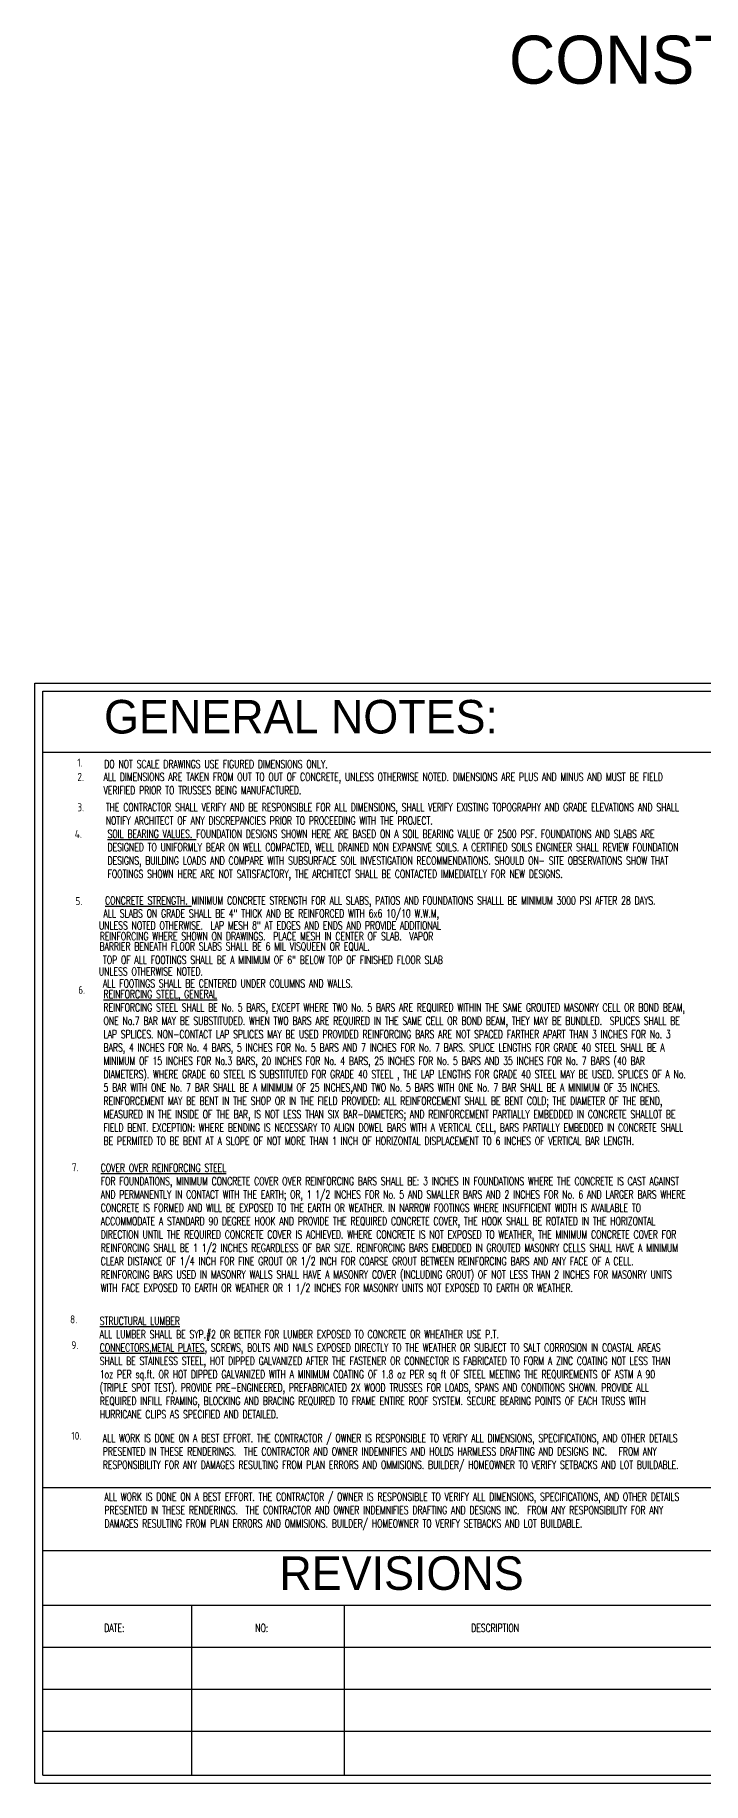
# Model space of a CAD drawing. Header units: inches. Extents: x -25328 to 8149, y -5530 to 4336.
# Drawn here: x -11346 to -10845, y -845 to 466 of the extents above; entities that cross this region are included whole.
import ezdxf

# ---------------------------------------------------------------- set-up
doc = ezdxf.new("R2010")
doc.units = ezdxf.units.IN
doc.header["$LTSCALE"] = 16
doc.header["$MEASUREMENT"] = 0
doc.layers.add('TEXT', color=11, linetype='CONTINUOUS')
doc.layers.add('TEXT ROOM', color=3, linetype='CONTINUOUS')
doc.styles.add('BROCURE TITLE', font='MTCORSVA.TTF', dxfattribs={"height": 4})
doc.styles.add('PAYTS NOTES', font='romans.shx', dxfattribs={"width": 0.7, "height": 4.5})
doc.styles.add('romans-dwg', font='archs.shx', dxfattribs={"height": 6})

msp = doc.modelspace()

# ---------------------------------------------------------------- linework, layer by layer
at = {"layer": 'TEXT', "color": 6}
for p, q in [((-11345.7076606, -20.50380518), (-9544.72491662, -20.50366356)), ((-11345.7076606, -845.10073234), (-11345.7076606, -20.50380518)), ((-11339.7076606, -26.50380457), (-9550.72491662, -26.50366413)), ((-11339.7076606, -839.1007317), (-11339.7076606, -26.50380457)), ((-11339.70766023, -72.2300901), (-9550.72491625, -72.22996377)), ((-11339.7076606, -623.51862546), (-10630.39492066, -623.51860064)), ((-11339.7076606, -670.68725661), (-10630.39492066, -670.68723179)), ((-11339.7076606, -711.64339551), (-10630.39492066, -711.64337069)), ((-11228.02324403, -839.1007317), (-11228.02324403, -711.6433916)), ((-11113.47511131, -839.1007317), (-11113.47511131, -711.64338759)), ((-11339.7076595, -743.12506081), (-10630.39491956, -743.12503598)), ((-11339.7076606, -774.6067261), (-10630.39492066, -774.60670128)), ((-11339.70765729, -806.0883914), (-10630.39491736, -806.08836658)), ((-11345.7076606, -845.10073234), (-9544.72491662, -845.10058114)), ((-11339.7076606, -839.1007317), (-9550.72491662, -839.10058175))]:
    msp.add_line(p, q, dxfattribs=at)

# ---------------------------------------------------------------- texts
at = {"layer": 'TEXT', "style": 'PAYTS NOTES', "width": 0.7}
for s, p in [('ALL SLABS ON GRADE SHALL BE 4" THICK AND BE REINFORCED WITH 6x6 10/10 W.W.M,', (-11294.31184829, -196.1217216)), ('   UNLESS NOTED OTHERWISE.  LAP MESH 8" AT EDGES AND ENDS AND PROVIDE ADDITIONAL', (-11307.05062943, -205.13487708)), ('   REINFORCING WHERE SHOWN ON DRAWINGS.  PLACE MESH IN CENTER OF SLAB.  VAPOR ', (-11306.50171357, -213.23294723)), ('   BARRIER BENEATH FLOOR SLABS SHALL BE 6 MIL VISQUEEN OR EQUAL.', (-11306.68777214, -220.81059477)), ('   UNLESS OTHERWISE NOTED.', (-11307.13776792, -239.62556127)), ('TOP OF ALL FOOTINGS SHALL BE A MINIMUM OF 6" BELOW TOP OF FINISHED FLOOR SLAB', (-11294.68962582, -230.96493802)), ('ALL FOOTINGS SHALL BE CENTERED UNDER COLUMNS AND WALLS.', (-11294.68962582, -248.58714562))]:
    msp.add_text(s, height=6, rotation=360, dxfattribs=at).set_placement(p)
at = {"layer": 'TEXT', "color": 3, "char_height": 6, "attachment_point": 1, "style": 'romans-dwg'}
for s, insert, width in [('1.', (-11313.91593497, -77.01943894), 573.345921203), ('2.', (-11313.91593497, -87.77308965), 571.5606095071), ('3.', (-11313.91593497, -110.52065448), 573.0065205019), ('4.', (-11315.87031987, -130.50235649), 576.5625), ('5.', (-11315.36665176, -180.86351777), 572.2505869047), ('6.', (-11313.27318267, -247.3580856), 576.5625), ('7.', (-11318.08394012, -380.37785559), 576.5625), ('8.', (-11319.37725913, -494.42822311), 576.5625), ('9.', (-11318.46328782, -513.80264096), 576.5625), ('10.', (-11318.46328782, -581.77747742), 576.5625)]:
    msp.add_mtext(s, dxfattribs=dict(at, insert=insert, width=width))
at = {"layer": 'TEXT', "char_height": 6, "width": 475.5528010255, "attachment_point": 1, "style": 'PAYTS NOTES'}
for s, insert in [('DO NOT SCALE DRAWINGS USE FIGURED DIMENSIONS ONLY.', (-11293.69462444, -78.13412016)), ('ALL DIMENSIONS ARE TAKEN FROM OUT TO OUT OF CONCRETE, UNLESS OTHERWISE NOTED. DIMENSIONS ARE PLUS AND MINUS AND MUST BE FIELD VERIFIED PRIOR TO TRUSSES BEING MANUFACTURED.', (-11294.26219735, -87.77308965)), ('THE CONTRACTOR SHALL VERIFY AND BE RESPONSIBLE FOR ALL DIMENSIONS, SHALL VERIFY EXISTING TOPOGRAPHY AND GRADE ELEVATIONS AND SHALL NOTIFY ARCHITECT OF ANY DISCREPANCIES PRIOR TO PROCEEDING WITH THE PROJECT.', (-11292.60304565, -110.4985015)), ('{\\L\\C3;SOIL BEARING VALUES.} FOUNDATION DESIGNS SHOWN HERE ARE BASED ON A SOIL BEARING VALUE OF 2500 PSF. FOUNDATIONS AND SLABS ARE DESIGNED TO UNIFORMLY BEAR ON WELL COMPACTED, WELL DRAINED NON EXPANSIVE SOILS. A CERTIFIED SOILS ENGINEER SHALL REVIEW FOUNDATION DESIGNS, BUILDING LOADS AND COMPARE WITH SUBSURFACE SOIL INVESTIGATION RECOMMENDATIONS. SHOULD ON- SITE OBSERVATIONS SHOW THAT FOOTINGS SHOWN HERE ARE NOT SATISFACTORY, THE ARCHITECT SHALL BE CONTACTED IMMEDIATELY FOR NEW DESIGNS. ', (-11291.21469176, -130.50235649)), ('{\\L\\C3;CONCRETE STRENGTH.} MINIMUM CONCRETE STRENGTH FOR ALL SLABS, PATIOS AND FOUNDATIONS SHALLL BE MINIMUM 3000 PSI AFTER 28 DAYS.', (-11293.07874747, -180.4375335)), ('\\P\\P\\P\\P\\P{\\L\\C3;REINFORCING STEEL, GENERAL\\P}REINFORCING STEEL SHALL BE No. 5 BARS, EXCEPT WHERE TWO No. 5 BARS ARE REQUIRED WITHIN THE SAME GROUTED MASONRY CELL OR BOND BEAM, ONE No.7 BAR MAY BE SUBSTITUDED. WHEN TWO BARS ARE REQUIRED IN THE SAME CELL OR BOND BEAM, THEY MAY BE BUNDLED.  SPLICES SHALL BE LAP SPLICES. NON-CONTACT LAP SPLICES MAY BE USED PROVIDED REINFORCING BARS ARE NOT SPACED FARTHER APART THAN 3 INCHES FOR No. 3 BARS, 4 INCHES FOR No. 4 BARS, 5 INCHES FOR No. 5 BARS AND 7 INCHES FOR No. 7 BARS. SPLICE LENGTHS FOR GRADE 40 STEEL SHALL BE A MINIMUM OF 15 INCHES FOR No.3 BARS, 20 INCHES FOR No. 4 BARS, 25 INCHES FOR No. 5 BARS AND 35 INCHES FOR No. 7 BARS (40 BAR DIAMETERS). WHERE GRADE 60 STEEL IS SUBSTITUTED FOR GRADE 40 STEEL , THE LAP LENGTHS FOR GRADE 40 STEEL MAY BE USED. SPLICES OF A No. 5 BAR WITH ONE No. 7 BAR SHALL BE A MINIMUM OF 25 INCHES,AND TWO No. 5 BARS WITH ONE No. 7 BAR SHALL BE A MINIMUM OF 35 INCHES. REINFORCEMENT MAY BE BENT IN THE SHOP OR IN THE FIELD PROVIDED: ALL REINFORCEMENT SHALL BE BENT COLD; THE DIAMETER OF THE BEND, MEASURED IN THE INSIDE OF THE BAR, IS NOT LESS THAN SIX BAR-DIAMETERS; AND REINFORCEMENT PARTIALLY EMBEDDED IN CONCRETE SHALLOT BE FIELD BENT. EXCEPTION: WHERE BENDING IS NECESSARY TO ALIGN DOWEL BARS WITH A VERTICAL CELL, BARS PARTIALLY EMBEDDED IN CONCRETE SHALL BE PERMITED TO BE BENT AT A SLOPE OF NOT MORE THAN 1 INCH OF HORIZONTAL DISPLACEMENT TO 6 INCHES OF VERTICAL BAR LENGTH. ', (-11294.25149013, -200.62694411)), ('\\P\\P\\P\\P{\\L\\C3;COVER OVER REINFORCING STEEL\\P}FOR FOUNDATIONS, MINIMUM CONCRETE COVER OVER REINFORCING BARS SHALL BE: 3 INCHES IN FOUNDATIONS WHERE THE CONCRETE IS CAST AGAINST AND PERMANENTLY IN CONTACT WITH THE EARTH; OR, 1 1/2 INCHES FOR No. 5 AND SMALLER BARS AND 2 INCHES FOR No. 6 AND LARGER BARS WHERE CONCRETE IS FORMED AND WILL BE EXPOSED TO THE EARTH OR WEATHER. IN NARROW FOOTINGS WHERE INSUFFICIENT WIDTH IS AVAILABLE TO ACCOMMODATE A STANDARD 90 DEGREE HOOK AND PROVIDE THE REQUIRED CONCRETE COVER, THE HOOK SHALL BE ROTATED IN THE HORIZONTAL DIRECTION UNTIL THE REQUIRED CONCRETE COVER IS ACHIEVED. WHERE CONCRETE IS NOT EXPOSED TO WEATHER, THE MINIMUM CONCRETE COVER FOR REINFORCING SHALL BE 1 1/2 INCHES REGARDLESS OF BAR SIZE. REINFORCING BARS EMBEDDED IN GROUTED MASONRY CELLS SHALL HAVE A MINIMUM CLEAR DISTANCE OF 1/4 INCH FOR FINE GROUT OR 1/2 INCH FOR COARSE GROUT BETWEEN REINFORCING BARS AND ANY FACE OF A CELL. REINFORCING BARS USED IN MASONRY WALLS SHALL HAVE A MASONRY COVER (INCLUDING GROUT) OF NOT LESS THAN 2 INCHES FOR MASONRY UNITS WITH FACE EXPOSED TO EARTH OR WEATHER OR 1 1/2 INCHES FOR MASONRY UNITS NOT EXPOSED TO EARTH OR WEATHER. ', (-11296.33428209, -340.81635764)), ('{\\L\\C3;STRUCTURAL LUMBER\\P}ALL LUMBER SHALL BE SYP.#2 OR BETTER FOR LUMBER EXPOSED TO CONCRETE OR WHEATHER USE P.T.\\P{\\L\\C3;CONNECTORS,METAL PLATES\\l,} SCREWS, BOLTS AND NAILS EXPOSED DIRECTLY TO THE WEATHER OR SUBJECT TO SALT CORROSION IN COASTAL AREAS SHALL BE STAINLESS STEEL, HOT DIPPED GALVANIZED AFTER THE FASTENER OR CONNECTOR IS FABRICATED TO FORM A ZINC COATING NOT LESS THAN 1oz PER sq.ft. OR HOT DIPPED GALVANIZED WITH A MINIMUM COATING OF 1.8 oz PER sq ft OF STEEL MEETING THE REQUIREMENTS OF ASTM A 90 (TRIPLE SPOT TEST). PROVIDE PRE-ENGINEERED, PREFABRICATED 2X WOOD TRUSSES FOR LOADS, SPANS AND CONDITIONS SHOWN. PROVIDE ALL REQUIRED INFILL FRAMING, BLOCKING AND BRACING REQUIRED TO FRAME ENTIRE ROOF SYSTEM. SECURE BEARING POINTS OF EACH TRUSS WITH HURRICANE CLIPS AS SPECIFIED AND DETAILED.', (-11297.11395106, -495.6277826)), ('ALL WORK IS DONE ON A BEST EFFORT. THE CONTRACTOR / OWNER IS RESPONSIBLE TO VERIFY ALL DIMENSIONS, SPECIFICATIONS, AND OTHER DETAILS PRESENTED IN THESE RENDERINGS.  THE CONTRACTOR AND OWNER INDEMNIFIES AND HOLDS HARMLESS DRAFTING AND DESIGNS INC.   FROM ANY RESPONSIBILITY FOR ANY DAMAGES RESULTING FROM PLAN ERRORS AND OMMISIONS. BUILDER/ HOMEOWNER TO VERIFY SETBACKS AND LOT BUILDABLE.', (-11294.81814825, -583.49565844)), ('ALL WORK IS DONE ON A BEST EFFORT. THE CONTRACTOR / OWNER IS RESPONSIBLE TO VERIFY ALL DIMENSIONS, SPECIFICATIONS, AND OTHER DETAILS PRESENTED IN THESE RENDERINGS.  THE CONTRACTOR AND OWNER INDEMNIFIES DRAFTING AND DESIGNS INC.  FROM ANY RESPONSIBILITY FOR ANY DAMAGES RESULTING FROM PLAN ERRORS AND OMMISIONS. BUILDER/ HOMEOWNER TO VERIFY SETBACKS AND LOT BUILDABLE.', (-11293.56204496, -627.46221651)), ('DATE:', (-11293.69462334, -725.84790247)), ('NO:', (-11180.44466065, -725.84790247)), ('DESCRIPTION', (-11018.52531161, -725.84790247))]:
    msp.add_mtext(s, dxfattribs=dict(at, insert=insert))
at = {"layer": 'TEXT ROOM', "style": 'BROCURE TITLE'}
for s, height, p in [('CONSTRUCTION DOCUMENT DRAWINGS FOR:', 36, (-10990.24262542, 429.0079036)), ('GENERAL NOTES:', 25.1602694383, (-11293.88974908, -58.19241395)), ('REVISIONS', 25.160269438, (-11162.3938687, -700.27436056))]:
    msp.add_text(s, height=height, dxfattribs=at).set_placement(p)

doc.saveas('drawing.dxf')
